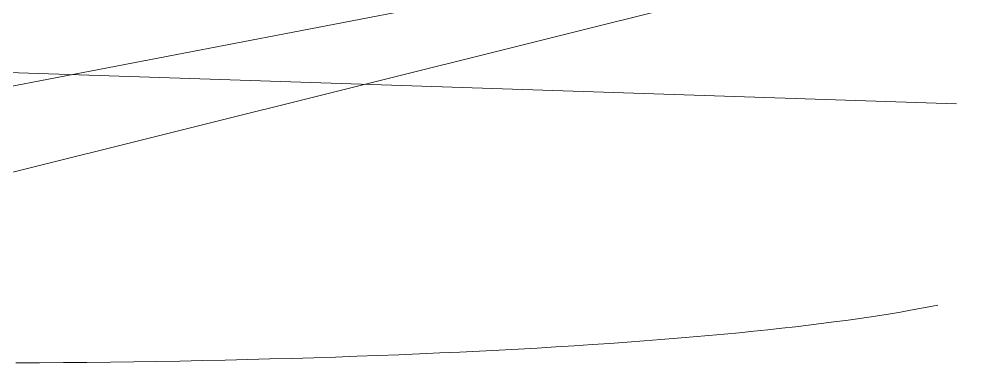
# Model space of a CAD drawing. Header units: inches. Extents: x 30764 to 30770, y -4780 to 4478.
# Drawn here: x 30764.4908 to 30764.7538, y -165.1722 to -165.0775 of the extents above; entities that cross this region are included whole.
import ezdxf

# ---------------------------------------------------------------- set-up
doc = ezdxf.new("R2010")
doc.units = ezdxf.units.IN
doc.header["$MEASUREMENT"] = 0
for name, color, linetype, lineweight in [('A-DETL', 90, 'Continuous', 9), ('Conc', 7, 'Continuous', 9), ('EOP-PR', 4, 'Continuous', 9)]:
    doc.layers.add(name, color=color, linetype=linetype, lineweight=lineweight)

msp = doc.modelspace()

# ---------------------------------------------------------------- linework, layer by layer
at = {"layer": 'A-DETL'}
msp.add_line((30764.74925, -165.1008), (30764.39106, -165.089), dxfattribs=at)
at = {"layer": 'Conc'}
for p, q in [((30764.75375, -165.0536), (30764.46814, -165.12483)), ((30764.44917, -165.10361), (30764.65067, -165.06481))]:
    msp.add_line(p, q, dxfattribs=at)
at = {"layer": 'EOP-PR'}
msp.add_polyline3d([(30764.48989, -165.17218, 0), (30764.49646, -165.17214, 0), (30764.503, -165.17209, 0), (30764.5095, -165.17203, 0), (30764.51597, -165.17195, 0), (30764.52239, -165.17187, 0), (30764.52877, -165.17177, 0), (30764.53511, -165.17166, 0), (30764.5414, -165.17153, 0), (30764.54764, -165.1714, 0), (30764.55383, -165.17126, 0), (30764.55996, -165.1711, 0), (30764.56603, -165.17093, 0), (30764.57205, -165.17075, 0), (30764.578, -165.17056, 0), (30764.58389, -165.17036, 0), (30764.58971, -165.17015, 0), (30764.59546, -165.16992, 0), (30764.60114, -165.16969, 0), (30764.60675, -165.16945, 0), (30764.61228, -165.16919, 0), (30764.61774, -165.16893, 0), (30764.62311, -165.16865, 0), (30764.62841, -165.16837, 0), (30764.63363, -165.16808, 0), (30764.63876, -165.16777, 0), (30764.6438, -165.16746, 0), (30764.64876, -165.16714, 0), (30764.65364, -165.16681, 0), (30764.65842, -165.16647, 0), (30764.66311, -165.16612, 0), (30764.66771, -165.16576, 0), (30764.67222, -165.1654, 0), (30764.67663, -165.16503, 0), (30764.68095, -165.16465, 0), (30764.68517, -165.16426, 0), (30764.68929, -165.16386, 0), (30764.69332, -165.16346, 0), (30764.69724, -165.16305, 0), (30764.70107, -165.16264, 0), (30764.7048, -165.16221, 0), (30764.70843, -165.16179, 0), (30764.71196, -165.16135, 0), (30764.71538, -165.16091, 0), (30764.71871, -165.16046, 0), (30764.72193, -165.16001, 0), (30764.72505, -165.15956, 0), (30764.72807, -165.15909, 0), (30764.73099, -165.15863, 0), (30764.7338, -165.15816, 0), (30764.73652, -165.15768, 0), (30764.73913, -165.1572, 0), (30764.74163, -165.15672, 0), (30764.74404, -165.15623, 0)], dxfattribs=at)

doc.saveas('drawing.dxf')
